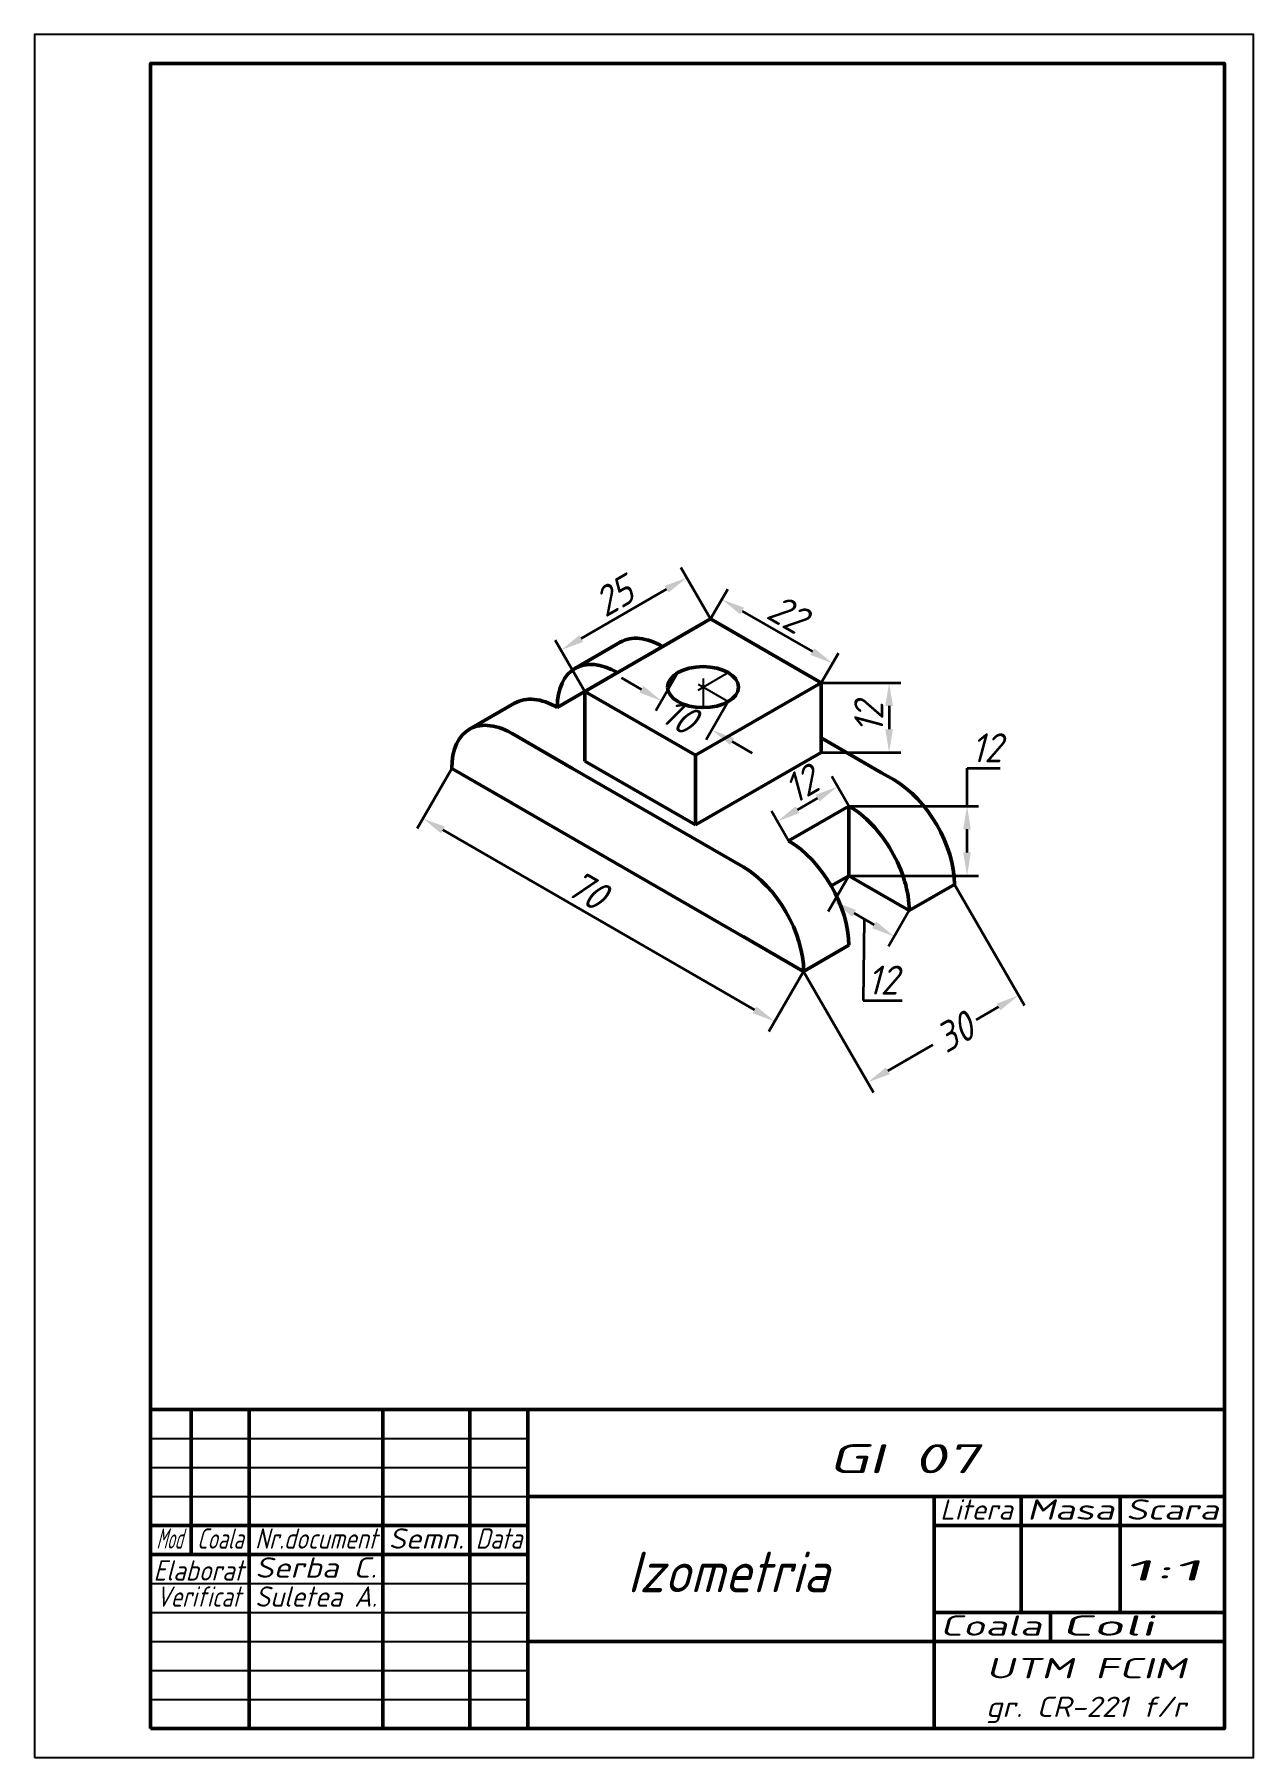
# Model space of a CAD drawing. Header units: inches. Extents: x 0 to 210, y 0 to 297.
import ezdxf
from ezdxf.enums import TextEntityAlignment as Align

# ---------------------------------------------------------------- set-up
doc = ezdxf.new("R2010")
doc.units = ezdxf.units.IN
doc.header["$MEASUREMENT"] = 0
doc.linetypes.add('ACAD_ISO04W100', pattern=[30, 24, -3, 0, -3])
for name, color, linetype, lineweight in [('axa', 10, 'ACAD_ISO04W100', 25), ('contur', 7, 'Continuous', 50), ('cote', 100, 'Continuous', 50), ('sub', 101, 'Continuous', 25), ('text3.5', 140, 'Continuous', 35), ('text5', 150, 'Continuous', 50), ('text7', 50, 'Continuous', 70)]:
    doc.layers.add(name, color=color, linetype=linetype, lineweight=lineweight)
doc.styles.get("Standard").update_dxf_attribs({"font": 'isocp.shx', "oblique": 15})
doc.dimstyles.get("Standard").update_dxf_attribs({"dimtxt": 5, "dimasz": 4, "dimexe": 2, "dimexo": 0, "dimgap": 1, "dimtad": 1, "dimtoh": 1, "dimdec": 0, "dimzin": 0, "dimtxsty": 'Standard', "dimcen": 0, "dimadec": 0, "dimazin": 0, "dimtfac": 1, "dimtdec": 0, "dimtofl": 0, "dimtmove": 0, "dimatfit": 3, "dimldrblk": 'DOTSMALL', "dimfxl": 1, "dimtolj": 1, "dimtzin": 0, "dimlwd": 35, "dimlwe": 35, "dimarcsym": 0})

# ---------------------------------------------------------------- blocks, each defined once
blk = doc.blocks.new('*D3')
at = {"layer": 'cote', "color": 0, "lineweight": 35, "transparency": 16777216}
for p, q in [((116.48, 196.25), (119.43, 201.36)), ((121.89, 197.62), (134.02, 190.62)), ((135.53, 185.25), (138.48, 190.36))]:
    blk.add_line(p, q, dxfattribs=at)
at = {"layer": 'cote', "color": 0, "transparency": 16777216}
for points in [[(122.23, 198.2), (121.56, 197.05), (118.43, 199.62)], [(134.35, 191.2), (133.68, 190.05), (137.48, 188.62)]]:
    blk.add_solid(points, dxfattribs=at)
at = {"layer": 'Defpoints', "color": 0, "transparency": 16777216}
for p in [(116.48, 196.25), (137.48, 188.62), (135.53, 185.25)]:
    blk.add_point(p, dxfattribs=at)
at = {"layer": 'cote', "color": 0, "transparency": 16777216, "insert": (129.71, 197.16), "char_height": 5, "attachment_point": 5, "rotation": 330}
blk.add_mtext('\\A1;22', dxfattribs=at)
blk = doc.blocks.new('_DotSmall')
at = {"color": 0, "linetype": 'ByBlock', "const_width": 0.5}
blk.add_lwpolyline([(-0.0625, 0, 1), (0.0625, 0, 1)], format="xyb", close=True, dxfattribs=at)
blk = doc.blocks.new('*D4')
at = {"layer": 'cote', "color": 0, "lineweight": 35, "transparency": 16777216}
for p, q in [((116.48, 196.25), (111.37, 205.11)), ((108.9, 201.37), (94.18, 192.88)), ((94.83, 183.75), (89.72, 192.61))]:
    blk.add_line(p, q, dxfattribs=at)
at = {"layer": 'cote', "color": 0, "transparency": 16777216}
for points in [[(108.57, 201.95), (109.24, 200.8), (112.37, 203.37)], [(93.85, 193.45), (94.51, 192.3), (90.72, 190.88)]]:
    blk.add_solid(points, dxfattribs=at)
at = {"layer": 'Defpoints', "color": 0, "transparency": 16777216}
for p in [(116.48, 196.25), (90.72, 190.88), (94.83, 183.75)]:
    blk.add_point(p, dxfattribs=at)
at = {"layer": 'cote', "color": 0, "transparency": 16777216, "insert": (99.79, 200.16), "char_height": 5, "attachment_point": 5, "rotation": 30}
blk.add_mtext('\\A1;25', dxfattribs=at)
blk = doc.blocks.new('*D5')
at = {"layer": 'cote', "color": 0, "lineweight": 35, "transparency": 16777216}
for p, q in [((158.48, 150.5), (170.52, 129.64)), ((132.5, 135.5), (144.54, 114.64)), ((166.06, 129.37), (162.23, 127.16)), ((147.01, 118.37), (154.74, 122.84))]:
    blk.add_line(p, q, dxfattribs=at)
at = {"layer": 'cote', "color": 0, "transparency": 16777216}
for points in [[(165.73, 129.95), (166.39, 128.8), (169.52, 131.37)], [(146.67, 118.95), (147.34, 117.8), (143.54, 116.37)]]:
    blk.add_solid(points, dxfattribs=at)
at = {"layer": 'Defpoints', "color": 0, "transparency": 16777216}
for p in [(158.48, 150.5), (132.5, 135.5), (169.52, 131.37)]:
    blk.add_point(p, dxfattribs=at)
at = {"layer": 'cote', "color": 0, "transparency": 16777216, "insert": (158.48, 125), "char_height": 5, "attachment_point": 5, "rotation": 30}
blk.add_mtext('\\A1;30', dxfattribs=at)
blk = doc.blocks.new('*D7')
at = {"layer": 'cote', "color": 0, "lineweight": 35, "transparency": 16777216}
for p, q in [((160.65, 164), (160.65, 170.54)), ((160.65, 170.54), (166.37, 170.54)), ((140.3, 164), (162.65, 164)), ((160.65, 156), (160.65, 160)), ((140.3, 152), (162.65, 152))]:
    blk.add_line(p, q, dxfattribs=at)
at = {"layer": 'cote', "color": 0, "transparency": 16777216}
for points in [[(159.98, 160), (161.31, 160), (160.65, 164)], [(159.98, 156), (161.31, 156), (160.65, 152)]]:
    blk.add_solid(points, dxfattribs=at)
at = {"layer": 'Defpoints', "color": 0, "transparency": 16777216}
for p in [(140.3, 164), (140.3, 152), (160.65, 152)]:
    blk.add_point(p, dxfattribs=at)
at = {"layer": 'cote', "color": 0, "transparency": 16777216, "insert": (164.01, 174.04), "char_height": 5, "attachment_point": 5}
blk.add_mtext('\\A1;12', dxfattribs=at)
blk = doc.blocks.new('*D8')
at = {"layer": 'cote', "color": 0, "lineweight": 35, "transparency": 16777216}
for p, q in [((140.3, 164), (137.35, 169.1)), ((134.89, 165.36), (131.43, 163.36)), ((129.9, 158), (126.96, 163.1))]:
    blk.add_line(p, q, dxfattribs=at)
at = {"layer": 'cote', "color": 0, "transparency": 16777216}
for points in [[(134.56, 165.94), (135.22, 164.79), (138.35, 167.36)], [(131.09, 163.94), (131.76, 162.79), (127.96, 161.36)]]:
    blk.add_solid(points, dxfattribs=at)
at = {"layer": 'Defpoints', "color": 0, "transparency": 16777216}
for p in [(140.3, 164), (127.96, 161.36), (129.9, 158)]:
    blk.add_point(p, dxfattribs=at)
at = {"layer": 'cote', "color": 0, "transparency": 16777216, "insert": (132.04, 167.76), "char_height": 5, "attachment_point": 5, "rotation": 30}
blk.add_mtext('\\A1;12', dxfattribs=at)
blk = doc.blocks.new('*D9')
at = {"layer": 'cote', "color": 0, "lineweight": 35, "transparency": 16777216}
for p, q in [((71.88, 170.5), (65.9, 160.14)), ((70.36, 159.88), (124.06, 128.88)), ((132.5, 135.5), (126.52, 125.14))]:
    blk.add_line(p, q, dxfattribs=at)
at = {"layer": 'cote', "color": 0, "transparency": 16777216}
for points in [[(70.7, 160.45), (70.03, 159.3), (66.9, 161.88)], [(124.39, 129.45), (123.72, 128.3), (127.52, 126.88)]]:
    blk.add_solid(points, dxfattribs=at)
at = {"layer": 'Defpoints', "color": 0, "transparency": 16777216}
for p in [(71.88, 170.5), (132.5, 135.5), (127.52, 126.88)]:
    blk.add_point(p, dxfattribs=at)
at = {"layer": 'cote', "color": 0, "transparency": 16777216, "insert": (95.26, 149.54), "char_height": 5, "attachment_point": 5, "rotation": 330}
blk.add_mtext('\\A1;70', dxfattribs=at)
blk = doc.blocks.new('*D11')
at = {"layer": 'cote', "color": 0, "lineweight": 35, "transparency": 16777216}
for p, q in [((140.3, 152), (136.72, 145.8)), ((141.18, 145.53), (144.64, 143.53)), ((150.69, 146), (147.11, 139.8)), ((142.91, 144.53), (142.76, 130.5)), ((142.76, 130.5), (149.49, 130.5))]:
    blk.add_line(p, q, dxfattribs=at)
at = {"layer": 'cote', "color": 0, "transparency": 16777216}
for points in [[(141.51, 146.11), (140.85, 144.95), (137.72, 147.53)], [(144.98, 144.11), (144.31, 142.95), (148.11, 141.53)]]:
    blk.add_solid(points, dxfattribs=at)
at = {"layer": 'Defpoints', "color": 0, "transparency": 16777216}
for p in [(140.3, 152), (150.69, 146), (148.11, 141.53)]:
    blk.add_point(p, dxfattribs=at)
at = {"layer": 'cote', "color": 0, "transparency": 16777216, "insert": (146.12, 134), "char_height": 5, "attachment_point": 5}
blk.add_mtext('\\A1;12', dxfattribs=at)
blk = doc.blocks.new('*D13')
at = {"layer": 'cote', "color": 0, "lineweight": 35, "transparency": 16777216}
for p, q in [((135.53, 185.25), (149.22, 185.25)), ((147.22, 181.25), (147.22, 177.25)), ((135.53, 173.25), (149.22, 173.25))]:
    blk.add_line(p, q, dxfattribs=at)
at = {"layer": 'cote', "color": 0, "transparency": 16777216}
for points in [[(146.56, 181.25), (147.89, 181.25), (147.22, 185.25)], [(146.56, 177.25), (147.89, 177.25), (147.22, 173.25)]]:
    blk.add_solid(points, dxfattribs=at)
at = {"layer": 'Defpoints', "color": 0, "transparency": 16777216}
for p in [(135.53, 185.25), (135.53, 173.25), (147.22, 173.25)]:
    blk.add_point(p, dxfattribs=at)
at = {"layer": 'cote', "color": 0, "transparency": 16777216, "insert": (143.72, 179.25), "char_height": 5, "attachment_point": 5, "rotation": 90}
blk.add_mtext('\\A1;12', dxfattribs=at)
blk = doc.blocks.new('*D14')
at = {"layer": 'cote', "color": 0, "lineweight": 35, "transparency": 16777216}
for p, q in [((104.57, 184.12), (101.11, 186.12)), ((110.85, 187), (107.04, 180.39)), ((119.51, 182), (115.7, 175.39)), ((120.16, 175.12), (123.63, 173.12))]:
    blk.add_line(p, q, dxfattribs=at)
at = {"layer": 'cote', "color": 0, "transparency": 16777216}
for points in [[(104.91, 184.7), (104.24, 183.55), (108.04, 182.12)], [(120.49, 175.7), (119.83, 174.55), (116.7, 177.12)]]:
    blk.add_solid(points, dxfattribs=at)
at = {"layer": 'Defpoints', "color": 0, "transparency": 16777216}
for p in [(110.85, 187), (119.51, 182), (116.7, 177.12)]:
    blk.add_point(p, dxfattribs=at)
at = {"layer": 'cote', "color": 0, "transparency": 16777216, "insert": (111.17, 179.55), "char_height": 5, "attachment_point": 5, "rotation": 330}
blk.add_mtext('\\A1;10', dxfattribs=at)

msp = doc.modelspace()

# ---------------------------------------------------------------- linework, layer by layer
at = {"layer": 'axa'}
for p, q in [((114.32, 184), (119.51, 187)), ((114.32, 185), (119.51, 182)), ((115.18, 186), (115.18, 181))]:
    msp.add_line(p, q, dxfattribs=at)
at = {"layer": 'contur'}
for p, q in [((20, 292), (205, 292)), ((94.83, 183.75), (116.48, 196.25)), ((135.53, 185.25), (116.48, 196.25)), ((105.66, 190), (115.18, 195.5)), ((92.9, 187.6), (100.9, 192.23)), ((93.11, 187.73), (100.9, 192.23)), ((93.11, 187.73), (100.9, 192.23)), ((105.66, 190), (94.83, 183.75)), ((100.46, 187), (90.07, 181)), ((90.07, 181), (97.86, 185.5)), ((113.88, 172.75), (135.53, 185.25)), ((135.53, 185.25), (135.53, 173.25)), ((135.53, 173.25), (135.53, 185.25)), ((74.92, 177.23), (82.72, 181.73)), ((74.92, 177.23), (82.72, 181.73)), ((74.92, 177.23), (82.72, 181.73)), ((94.83, 183.75), (94.83, 171.75)), ((94.83, 183.75), (113.88, 172.75)), ((75.09, 177.32), (75.09, 177.32)), ((82.27, 176.5), (92.66, 170.5)), ((135.53, 175.75), (145.93, 169.75)), ((135.53, 173.25), (113.88, 160.75)), ((113.88, 160.75), (135.53, 173.25)), ((113.88, 160.75), (113.88, 172.75)), ((71.88, 170.5), (132.5, 135.5)), ((71.88, 170.5), (82.27, 164.5)), ((132.5, 135.5), (71.88, 170.5)), ((71.88, 170.5), (82.27, 164.5)), ((92.66, 170.5), (122.11, 153.5)), ((94.83, 171.75), (113.88, 160.75)), ((145.93, 169.75), (148.09, 168.5)), ((129.9, 158), (140.3, 164)), ((140.3, 152), (140.3, 164)), ((137.25, 150.24), (140.3, 152)), ((137.25, 150.24), (140.3, 152)), ((140.3, 152), (150.69, 146)), ((150.69, 146), (140.3, 152)), ((150.69, 146), (158.48, 150.5)), ((127.66, 148.44), (127.66, 148.44)), ((132.5, 135.5), (122.11, 141.5)), ((132.5, 135.5), (140.3, 140)), ((140.3, 140), (132.5, 135.5)), ((27, 60), (27, 35)), ((37, 60), (37, 5)), ((60, 60), (60, 5)), ((75, 60), (75, 5)), ((85, 60), (85, 5)), ((85, 60), (85, 45)), ((85, 45), (205, 45)), ((155, 45), (155, 5)), ((170, 40), (170, 45)), ((187, 40), (187, 45)), ((20, 40), (85, 40)), ((205, 40), (155, 40)), ((170, 40), (170, 25)), ((187, 40), (187, 25)), ((20, 35), (85, 35)), ((205, 25), (155, 25)), ((155, 25), (175, 25)), ((175, 25), (205, 25)), ((175, 25), (175, 20)), ((155, 20), (85, 20)), ((205, 20), (155, 20))]:
    msp.add_line(p, q, dxfattribs=at)
for points in [[(20, 5), (205, 5), (205, 292), (20, 292)], [(20, 5), (205, 5), (205, 60), (20, 60)]]:
    msp.add_lwpolyline(points, close=True, dxfattribs=at)
for centre, major_axis, start_param, end_param in [((108.25, 179.5), (7.35, -12.73), 8.63938, 9.425553), ((100.46, 175), (7.35, -12.73), 8.63938, 10.210176), ((90.07, 169), (7.35, -12.73), 8.63938, 9.424778), ((82.27, 164.5), (7.35, -12.73), 2.325046, 3.926991), ((90.07, 169), (-14.7, 0), 5.245107, 5.245608), ((148.09, 156.5), (7.35, -12.73), 0.785398, 2.356194), ((140.3, 152), (7.35, -12.73), 7.068583, 8.63938), ((129.9, 146), (7.35, -12.73), 0.785398, 2.356194), ((122.11, 141.5), (7.35, -12.73), 0.785398, 2.356194)]:
    msp.add_ellipse(centre, major_axis=major_axis, ratio=0.57735, start_param=start_param, end_param=end_param, dxfattribs=at)
msp.add_ellipse((115.18, 184.5), major_axis=(-6.12, 0), ratio=0.57735, dxfattribs=at)
at = {"layer": 'sub'}
for p, q in [((20, 55), (85, 55)), ((20, 50), (85, 50)), ((20, 45), (85, 45)), ((20, 30), (85, 30)), ((20, 25), (85, 25)), ((20, 20), (85, 20)), ((20, 15), (85, 15)), ((20, 10), (85, 10))]:
    msp.add_line(p, q, dxfattribs=at)
msp.add_lwpolyline([(0, 0), (210, 0), (210, 297), (0, 297)], close=True, dxfattribs=at)

# ---------------------------------------------------------------- texts
at = {"layer": 'text3.5', "oblique": 15}
for s, width, p, p2 in [('Litera', 1.024435, (156, 41), (168.5, 41)), ('Masa', 1.483591, (171, 41), (186, 41)), ('Scara', 1.39108, (188, 41), (204, 41)), ('Mod', 0.598007, (21, 36), (25.5, 36)), ('Coala', 0.740614, (28, 36), (36, 36)), ('Nr.document', 0.839161, (38, 36), (59, 36)), ('Semn.', 1.142857, (61, 36), (74, 36)), ('Data', 0.850896, (76, 36), (84, 36)), ('Elaborat', 0.894661, (20.5, 30.5), (36, 30.5)), ('Serba C.', 1.263158, (38, 31), (59, 31)), ('1:1', 3.354037, (187.81, 30.5), (201.31, 30.5)), ('Verificat', 0.804438, (21, 26), (35.5, 26)), ('Suletea A.', 0.991736, (38, 26), (59, 26)), ('Coala', 1.620092, (156, 21), (173.5, 21)), ('Coli', 2.344322, (177, 21), (193, 21)), ('UTM FCIM', 1.842457, (163.9, 13.65), (198.4, 13.65)), ('gr. CR-221 f/r', 1.194805, (163.9, 7), (198.4, 7))]:
    msp.add_text(s, height=3.5, dxfattribs=dict(at, width=width)).set_placement(p, p2, align=Align.FIT)
at = {"layer": 'text5', "oblique": 15, "width": 1.890909}
msp.add_text('GI 07', height=5, dxfattribs=at).set_placement((136.79, 49.01), (162.79, 49.01), align=Align.FIT)
at = {"layer": 'text7', "oblique": 15}
msp.add_text('Izometria', height=7, dxfattribs=at).set_placement((119.5, 32), align=Align.MIDDLE)

# ---------------------------------------------------------------- dimensions: what is measured, and where the dimension line sits
at = {"layer": 'cote'}
for p2, distance, picture, middle in [((94.83, 183.75), -8.23, '*D4', (99.79, 200.16)), ((135.53, 185.25), 3.9, '*D3', (129.71, 197.16))]:
    dim = msp.add_aligned_dim(p1=(116.48, 196.25), p2=p2, distance=distance, dimstyle='Standard', dxfattribs=at)
    dim.commit()
    dim.dimension.update_dxf_attribs({"geometry": picture, "text_midpoint": middle})
for base, p1, p2, angle, override, picture, middle in [((116.7, 177.12), (110.85, 187), (119.51, 182), 330, {"dimtmove": 2}, '*D14', (111.17, 179.55)), ((148.11, 141.53), (140.3, 152), (150.69, 146), 330, {"dimtmove": 1}, '*D11', (143.76, 130.5)), ((169.52, 131.37), (132.5, 135.5), (158.48, 150.5), 30, {"dimtmove": 2}, '*D5', (158.48, 125))]:
    dim = msp.add_linear_dim(base=base, p1=p1, p2=p2, angle=angle, dimstyle='Standard', override=override, dxfattribs=at)
    dim.commit()
    dim.dimension.update_dxf_attribs({"geometry": picture, "text_midpoint": middle, "dimtype": 161})
at = {"layer": 'cote', "color": 3}
dim = msp.add_aligned_dim(p1=(135.53, 185.25), p2=(135.53, 173.25), distance=11.69, dimstyle='Standard', dxfattribs=at)
dim.commit()
dim.dimension.update_dxf_attribs({"geometry": '*D13', "text_midpoint": (143.72, 179.25)})
at = {"layer": 'cote'}
for base, p1, p2, angle, picture, middle in [((160.65, 152), (140.3, 164), (140.3, 152), 270, '*D7', (164.01, 170.54)), ((127.96, 161.36), (140.3, 164), (129.9, 158), 210, '*D8', (133.79, 164.73)), ((127.52, 126.88), (71.88, 170.5), (132.5, 135.5), 330, '*D9', (93.51, 146.51))]:
    dim = msp.add_linear_dim(base=base, p1=p1, p2=p2, angle=angle, dimstyle='Standard', dxfattribs=at)
    dim.commit()
    dim.dimension.update_dxf_attribs({"geometry": picture, "text_midpoint": middle, "dimtype": 161})

doc.saveas('drawing.dxf')
